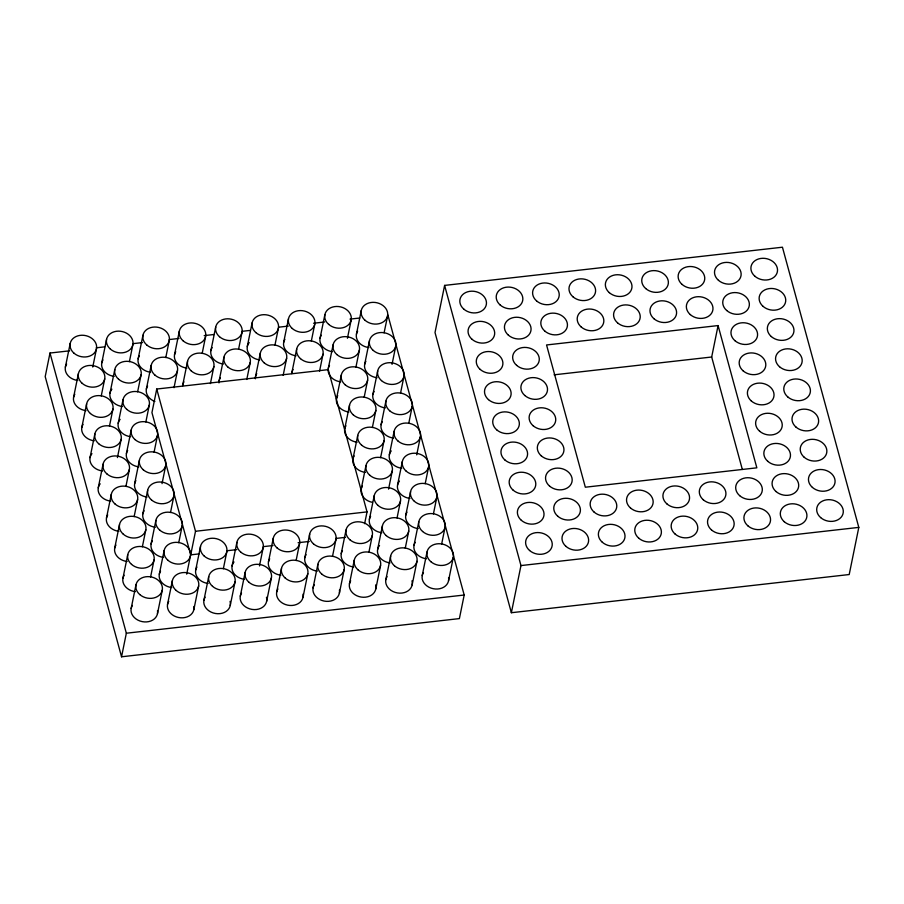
<?xml version="1.0" encoding="UTF-8"?>
<svg xmlns="http://www.w3.org/2000/svg" width="904" height="904" viewBox="0 0 904 904"><rect width="100%" height="100%" fill="white"/><g stroke="black" fill="none" stroke-linecap="round" stroke-linejoin="round"><path stroke-width="1.36" d="M69.619 350.82L49.991 353.035L45.2 376.606L121.554 656.79L459.39 618.596L464.193 595.024L387.839 314.852L384.087 332.841M65.37 367.092L70.173 343.52M73.597 397.263L78.388 373.691M92.762 367.058L96.491 348.718M81.823 427.434L86.614 403.862M101.756 362.979L106.548 339.407M101.248 395.918L104.717 378.889M90.038 457.605L94.841 434.033M109.983 393.15L114.774 369.578M109.474 426.089L112.943 409.071M98.265 487.787L103.056 464.215M129.408 361.634L132.877 344.605M118.198 423.321L123 399.749M117.43 457.571L121.159 439.242M138.142 358.865L142.934 335.294M106.491 517.958L111.282 494.386M137.634 391.805L141.103 374.776M126.424 453.492L131.216 429.92M125.916 486.431L129.385 469.413M146.358 389.036L151.16 365.465M114.706 548.129L119.509 524.557M145.86 421.976L149.318 404.958M134.651 483.674L139.442 460.102M364.628 523.676L367.035 511.89L328.265 369.646L156.742 389.036L151.951 412.608L190.71 554.853L199.083 553.903M165.794 357.521L169.263 340.492M134.142 516.613L137.611 499.584M122.933 578.3L127.724 554.728M154.087 452.147L157.545 435.129M174.517 354.752L179.32 331.18M142.866 513.845L147.668 490.273M174.02 387.692L177.478 370.663M142.369 546.784L145.827 529.755M131.159 608.471L135.95 584.899M121.554 656.79L126.345 633.218L49.991 353.035M162.042 483.629L165.771 465.3M182.744 384.923L187.535 361.351M151.092 544.016L155.883 520.444M150.595 576.955L154.053 559.926M202.18 353.407L205.637 336.378M170.528 512.5L173.986 495.471M159.319 574.187L164.11 550.615M210.903 350.639L215.694 327.067M157.477 613.68L162.279 590.109M210.406 383.578L213.864 366.561M178.755 542.671L182.212 525.642M167.534 604.358L172.336 580.786M219.13 380.81L223.921 357.238M186.71 574.153L190.439 555.813M190.71 554.853L195.513 531.269L156.742 389.036M238.566 349.294L242.023 332.265M195.693 570.074L200.496 546.502M247.289 346.526L252.08 322.954M193.863 609.567L198.654 585.995M246.781 379.465L250.25 362.447M203.92 600.245L208.711 576.673M255.504 376.697L260.307 353.125M223.356 568.729L226.814 551.7M274.94 345.181L278.409 328.152M232.079 565.961L236.882 542.389M283.664 342.413L288.466 318.841M230.249 605.454L235.04 581.882M283.167 375.352L286.636 358.334M240.306 596.131L245.097 572.56M291.89 372.584L296.693 349.012M259.471 565.927L263.2 547.598M311.326 341.068L314.795 324.05M268.465 561.847L273.257 538.275M320.05 338.299L324.852 314.728M266.623 601.341L271.426 577.769M319.553 371.239L323.01 354.221M276.68 592.018L281.483 568.447M328.276 368.47L333.067 344.899M296.116 560.503L299.586 543.485M347.441 338.265L351.17 319.937M336.503 398.653L341.294 375.081M304.851 557.734L309.643 534.162M356.436 334.186L361.227 310.614M303.009 597.228L307.812 573.656M355.927 367.126L359.397 350.108M344.718 428.824L349.52 405.252M313.066 587.905L317.869 564.333M364.662 364.368L369.453 340.785M364.154 397.308L367.623 380.279M332.502 556.389L335.972 539.372M352.944 458.995L357.735 435.423M372.877 394.539L377.68 370.968M341.226 553.621L346.029 530.049M372.38 427.479L375.838 410.45M339.395 593.114L344.187 569.543M361.171 489.166L365.962 465.594M392.053 364.323L395.782 345.995M381.104 424.71L385.895 401.139M349.452 583.803L354.244 560.231M380.595 457.65L384.064 440.621M369.386 519.337L374.188 495.765M400.54 393.195L403.998 376.166M368.888 552.276L372.346 535.258M389.33 454.881L394.121 431.31M388.562 489.132L392.291 470.792M377.612 549.508L382.403 525.936M408.755 423.366L412.224 406.337M375.781 589.001L380.573 565.429M397.545 485.052L402.348 461.481M397.048 517.992L400.506 500.974M444.61 285.404L435.016 332.548L511.37 612.72L849.206 574.537L858.8 527.394L782.446 247.21L444.61 285.404L520.964 565.576L511.37 612.72M385.838 579.69L390.63 556.118M416.721 454.848L420.45 436.508M405.772 515.223L410.563 491.652M405.263 548.163L408.732 531.145M425.208 483.708L428.666 466.679M413.998 545.406L418.789 521.823M412.156 584.888L416.959 561.316M433.434 513.879L436.892 496.861M422.213 575.577L427.016 552.005M441.649 544.05L445.118 527.032M448.542 580.775L453.333 557.203M742.331 469.447L711.685 357.012L718.081 325.576L546.558 344.966L585.329 487.211L756.84 467.82L718.081 325.576M96.253 347.814L104.672 346.853M132.707 343.689L142.516 342.582M169.15 339.565L178.958 338.458M204.191 335.61L214.011 334.503M242.046 331.327L250.453 330.378M278.488 327.214L288.308 326.095M313.541 323.248L324.751 321.982M349.984 319.123L359.803 318.016M554.107 374.821L711.685 357.012M195.513 531.269L367.035 511.89M226.972 550.751L236.735 549.643M263.222 546.649L272.985 545.553M298.094 542.705L309.247 541.451M335.734 538.456L345.497 537.349M520.964 565.576L858.8 527.394M126.345 633.218L464.193 595.024M127.125 561.497A13.413 10.758 11.5 0 1 115.938 545.078M163.5 557.384A13.413 10.758 11.5 0 1 152.313 540.965M118.899 531.315A13.413 10.758 11.5 0 1 107.712 514.907M155.285 527.213A13.413 10.758 11.5 0 1 144.098 510.794M110.672 501.144A13.413 10.758 11.5 0 1 100.163 483.798M147.058 497.03A13.413 10.758 11.5 0 1 135.871 480.623M138.832 466.859A13.413 10.758 11.5 0 1 127.645 450.441M102.457 470.973A13.413 10.758 11.5 0 1 91.937 453.627M94.231 440.802A13.413 10.758 11.5 0 1 83.044 424.383M130.617 436.688A13.413 10.758 11.5 0 1 120.096 419.343M381.804 532.705A13.413 10.758 11.5 0 1 370.617 516.286M418.179 528.591A13.413 10.758 11.5 0 1 406.992 512.172M372.278 502.33A13.413 10.758 11.5 0 1 362.391 486.115M409.964 498.42A13.413 10.758 11.5 0 1 399.444 481.075M365.352 472.363A13.413 10.758 11.5 0 1 354.165 455.944M401.738 468.249A13.413 10.758 11.5 0 1 391.229 450.904M393.511 438.078A13.413 10.758 11.5 0 1 382.324 421.659M357.125 442.192A13.413 10.758 11.5 0 1 345.949 425.773M348.91 412.009A13.413 10.758 11.5 0 1 337.723 395.602M385.296 407.896A13.413 10.758 11.5 0 1 374.109 391.488M135.34 591.668A13.413 10.758 11.5 0 1 124.153 575.249M157.522 610.584A13.413 10.758 11.5 0 1 142.143 621.613A13.413 10.758 11.5 0 1 132.38 605.42M171.726 587.555A13.413 10.758 11.5 0 1 160.539 571.136M193.908 606.471A13.413 10.758 11.5 0 1 178.529 617.5A13.413 10.758 11.5 0 1 168.765 601.307M208.112 583.442A13.413 10.758 11.5 0 1 196.925 567.023M230.079 601.386A13.413 10.758 11.5 0 1 215.502 613.5A13.413 10.758 11.5 0 1 205.14 597.194M266.465 597.273A13.413 10.758 11.5 0 1 251.888 609.386A13.413 10.758 11.5 0 1 241.526 593.08M244.487 579.328A13.413 10.758 11.5 0 1 233.978 561.983M280.873 575.215A13.413 10.758 11.5 0 1 269.686 558.796M303.055 594.131A13.413 10.758 11.5 0 1 287.675 605.16A13.413 10.758 11.5 0 1 277.912 588.967M317.259 571.102A13.413 10.758 11.5 0 1 306.072 554.683M339.441 590.018A13.413 10.758 11.5 0 1 324.061 601.047A13.413 10.758 11.5 0 1 314.287 584.865M353.645 566.989A13.413 10.758 11.5 0 1 342.458 550.57M375.612 584.933A13.413 10.758 11.5 0 1 361.035 597.047A13.413 10.758 11.5 0 1 350.673 580.752M390.019 562.876A13.413 10.758 11.5 0 1 379.51 545.53M411.987 580.82A13.413 10.758 11.5 0 1 397.421 592.934A13.413 10.758 11.5 0 1 387.059 576.639M426.405 558.762A13.413 10.758 11.5 0 1 415.218 542.355M448.587 577.679A13.413 10.758 11.5 0 1 433.208 588.707A13.413 10.758 11.5 0 1 423.445 572.526M77.778 380.46A13.413 10.758 11.5 0 1 66.602 364.041M86.004 410.631A13.413 10.758 11.5 0 1 74.817 394.212M114.164 376.346A13.413 10.758 11.5 0 1 102.977 359.928M122.39 406.517A13.413 10.758 11.5 0 1 111.881 389.172M150.55 372.233A13.413 10.758 11.5 0 1 139.363 355.814M154.867 401.466A13.413 10.758 11.5 0 1 147.589 385.985M182.608 385.974A13.413 10.758 11.5 0 1 183.964 381.872M186.936 368.12A13.413 10.758 11.5 0 1 175.749 351.701M223.311 364.007A13.413 10.758 11.5 0 1 212.124 347.588M218.983 382.9A13.413 10.758 11.5 0 1 220.35 377.759M259.697 359.894A13.413 10.758 11.5 0 1 249.188 342.548M255.357 378.787A13.413 10.758 11.5 0 1 256.736 373.646M296.083 355.781A13.413 10.758 11.5 0 1 284.896 339.362M291.755 373.634A13.413 10.758 11.5 0 1 293.111 369.533M332.457 351.667A13.413 10.758 11.5 0 1 321.27 335.248M340.684 381.838A13.413 10.758 11.5 0 1 329.497 365.419M368.843 347.554A13.413 10.758 11.5 0 1 357.656 331.135M377.07 377.725A13.413 10.758 11.5 0 1 365.883 361.317M123.317 534.207A13.413 10.758 11.5 0 0 145.555 530.806A13.413 10.758 11.5 0 0 129.136 516.455A13.413 10.758 11.5 0 0 123.317 534.207M159.692 530.094A13.413 10.758 11.5 0 0 181.941 526.693A13.413 10.758 11.5 0 0 165.511 512.342A13.413 10.758 11.5 0 0 159.692 530.094M115.09 504.036A13.413 10.758 11.5 0 0 137.34 500.624A13.413 10.758 11.5 0 0 120.91 486.284A13.413 10.758 11.5 0 0 115.09 504.036M151.476 499.923A13.413 10.758 11.5 0 0 173.715 496.511A13.413 10.758 11.5 0 0 157.296 482.171A13.413 10.758 11.5 0 0 151.476 499.923M106.864 473.865A13.413 10.758 11.5 0 0 129.114 470.453A13.413 10.758 11.5 0 0 112.684 456.113A13.413 10.758 11.5 0 0 106.864 473.865M143.25 469.752A13.413 10.758 11.5 0 0 165.5 466.34A13.413 10.758 11.5 0 0 149.07 452A13.413 10.758 11.5 0 0 143.25 469.752M135.024 439.581A13.413 10.758 11.5 0 0 157.273 436.169A13.413 10.758 11.5 0 0 140.843 421.829A13.413 10.758 11.5 0 0 135.024 439.581M98.649 443.694A13.413 10.758 11.5 0 0 120.887 440.282A13.413 10.758 11.5 0 0 104.468 425.942A13.413 10.758 11.5 0 0 98.649 443.694M90.423 413.512A13.413 10.758 11.5 0 0 112.672 410.111A13.413 10.758 11.5 0 0 96.242 395.771A13.413 10.758 11.5 0 0 90.423 413.512M126.809 409.399A13.413 10.758 11.5 0 0 149.047 405.998A13.413 10.758 11.5 0 0 132.628 391.658A13.413 10.758 11.5 0 0 126.809 409.399M377.996 505.415A13.413 10.758 11.5 0 0 400.235 502.014A13.413 10.758 11.5 0 0 383.816 487.674A13.413 10.758 11.5 0 0 377.996 505.415M414.371 501.313A13.413 10.758 11.5 0 0 436.621 497.901A13.413 10.758 11.5 0 0 420.19 483.561A13.413 10.758 11.5 0 0 414.371 501.313M369.77 475.244A13.413 10.758 11.5 0 0 392.02 471.843A13.413 10.758 11.5 0 0 375.589 457.503A13.413 10.758 11.5 0 0 369.77 475.244M406.156 471.131A13.413 10.758 11.5 0 0 428.394 467.73A13.413 10.758 11.5 0 0 411.975 453.39A13.413 10.758 11.5 0 0 406.156 471.131M361.543 445.073A13.413 10.758 11.5 0 0 383.793 441.672A13.413 10.758 11.5 0 0 367.363 427.332A13.413 10.758 11.5 0 0 361.543 445.073M397.929 440.96A13.413 10.758 11.5 0 0 420.179 437.559A13.413 10.758 11.5 0 0 403.749 423.219A13.413 10.758 11.5 0 0 397.929 440.96M389.703 410.789A13.413 10.758 11.5 0 0 411.953 407.388A13.413 10.758 11.5 0 0 395.523 393.037A13.413 10.758 11.5 0 0 389.703 410.789M353.328 414.902A13.413 10.758 11.5 0 0 375.567 411.489A13.413 10.758 11.5 0 0 359.148 397.15A13.413 10.758 11.5 0 0 353.328 414.902M345.102 384.731A13.413 10.758 11.5 0 0 367.352 381.318A13.413 10.758 11.5 0 0 350.921 366.979A13.413 10.758 11.5 0 0 345.102 384.731M381.488 380.618A13.413 10.758 11.5 0 0 403.726 377.205A13.413 10.758 11.5 0 0 387.307 362.866A13.413 10.758 11.5 0 0 381.488 380.618M131.532 564.378A13.413 10.758 11.5 0 0 153.782 560.977A13.413 10.758 11.5 0 0 137.351 546.637A13.413 10.758 11.5 0 0 131.532 564.378M139.758 594.549A13.413 10.758 11.5 0 0 162.008 591.148A13.413 10.758 11.5 0 0 145.578 576.808A13.413 10.758 11.5 0 0 139.758 594.549M167.918 560.265A13.413 10.758 11.5 0 0 190.168 556.864A13.413 10.758 11.5 0 0 173.737 542.524A13.413 10.758 11.5 0 0 167.918 560.265M176.144 590.436A13.413 10.758 11.5 0 0 198.383 587.035A13.413 10.758 11.5 0 0 181.964 572.695A13.413 10.758 11.5 0 0 176.144 590.436M204.304 556.152A13.413 10.758 11.5 0 0 226.542 552.751A13.413 10.758 11.5 0 0 210.123 538.411A13.413 10.758 11.5 0 0 204.304 556.152M212.519 586.323A13.413 10.758 11.5 0 0 234.769 582.922A13.413 10.758 11.5 0 0 218.339 568.582A13.413 10.758 11.5 0 0 212.519 586.323M248.905 582.221A13.413 10.758 11.5 0 0 271.155 578.809A13.413 10.758 11.5 0 0 254.725 564.469A13.413 10.758 11.5 0 0 248.905 582.221M240.679 552.039A13.413 10.758 11.5 0 0 262.928 548.638A13.413 10.758 11.5 0 0 246.498 534.298A13.413 10.758 11.5 0 0 240.679 552.039M277.065 547.926A13.413 10.758 11.5 0 0 299.314 544.524A13.413 10.758 11.5 0 0 282.884 530.185A13.413 10.758 11.5 0 0 277.065 547.926M285.291 578.108A13.413 10.758 11.5 0 0 307.541 574.695A13.413 10.758 11.5 0 0 291.111 560.356A13.413 10.758 11.5 0 0 285.291 578.108M313.451 543.812A13.413 10.758 11.5 0 0 335.7 540.411A13.413 10.758 11.5 0 0 319.27 526.072A13.413 10.758 11.5 0 0 313.451 543.812M321.677 573.995A13.413 10.758 11.5 0 0 343.916 570.582A13.413 10.758 11.5 0 0 327.485 556.242A13.413 10.758 11.5 0 0 321.677 573.995M349.837 539.711A13.413 10.758 11.5 0 0 372.075 536.298A13.413 10.758 11.5 0 0 355.656 521.958A13.413 10.758 11.5 0 0 349.837 539.711M358.052 569.882A13.413 10.758 11.5 0 0 380.301 566.469A13.413 10.758 11.5 0 0 363.871 552.129A13.413 10.758 11.5 0 0 358.052 569.882M386.211 535.597A13.413 10.758 11.5 0 0 408.461 532.185A13.413 10.758 11.5 0 0 392.031 517.845A13.413 10.758 11.5 0 0 386.211 535.597M394.438 565.768A13.413 10.758 11.5 0 0 416.687 562.356A13.413 10.758 11.5 0 0 400.257 548.016A13.413 10.758 11.5 0 0 394.438 565.768M422.597 531.484A13.413 10.758 11.5 0 0 444.847 528.072A13.413 10.758 11.5 0 0 428.417 513.732A13.413 10.758 11.5 0 0 422.597 531.484M430.824 561.655A13.413 10.758 11.5 0 0 453.062 558.243A13.413 10.758 11.5 0 0 436.643 543.903A13.413 10.758 11.5 0 0 430.824 561.655M73.981 353.17A13.413 10.758 11.5 0 0 96.219 349.769A13.413 10.758 11.5 0 0 79.801 335.418A13.413 10.758 11.5 0 0 73.981 353.17M82.196 383.341A13.413 10.758 11.5 0 0 104.446 379.94A13.413 10.758 11.5 0 0 88.016 365.6A13.413 10.758 11.5 0 0 82.196 383.341M110.356 349.057A13.413 10.758 11.5 0 0 132.605 345.656A13.413 10.758 11.5 0 0 116.175 331.316A13.413 10.758 11.5 0 0 110.356 349.057M118.582 379.228A13.413 10.758 11.5 0 0 140.832 375.827A13.413 10.758 11.5 0 0 124.402 361.487A13.413 10.758 11.5 0 0 118.582 379.228M146.742 344.944A13.413 10.758 11.5 0 0 168.992 341.542A13.413 10.758 11.5 0 0 152.561 327.203A13.413 10.758 11.5 0 0 146.742 344.944M154.968 375.115A13.413 10.758 11.5 0 0 177.207 371.713A13.413 10.758 11.5 0 0 160.788 357.374A13.413 10.758 11.5 0 0 154.968 375.115M191.343 371.002A13.413 10.758 11.5 0 0 213.593 367.6A13.413 10.758 11.5 0 0 197.162 353.261A13.413 10.758 11.5 0 0 191.343 371.002M183.128 340.831A13.413 10.758 11.5 0 0 205.366 337.429A13.413 10.758 11.5 0 0 188.947 323.09A13.413 10.758 11.5 0 0 183.128 340.831M219.502 336.717A13.413 10.758 11.5 0 0 241.752 333.316A13.413 10.758 11.5 0 0 225.322 318.976A13.413 10.758 11.5 0 0 219.502 336.717M227.729 366.888A13.413 10.758 11.5 0 0 249.979 363.487A13.413 10.758 11.5 0 0 233.548 349.147A13.413 10.758 11.5 0 0 227.729 366.888M255.888 332.604A13.413 10.758 11.5 0 0 278.138 329.203A13.413 10.758 11.5 0 0 261.708 314.863A13.413 10.758 11.5 0 0 255.888 332.604M264.115 362.786A13.413 10.758 11.5 0 0 286.353 359.374A13.413 10.758 11.5 0 0 269.934 345.034A13.413 10.758 11.5 0 0 264.115 362.786M292.274 328.491A13.413 10.758 11.5 0 0 314.524 325.09A13.413 10.758 11.5 0 0 298.094 310.75A13.413 10.758 11.5 0 0 292.274 328.491M300.501 358.673A13.413 10.758 11.5 0 0 322.739 355.261A13.413 10.758 11.5 0 0 306.309 340.921A13.413 10.758 11.5 0 0 300.501 358.673M328.661 324.378A13.413 10.758 11.5 0 0 350.899 320.976A13.413 10.758 11.5 0 0 334.469 306.637A13.413 10.758 11.5 0 0 328.661 324.378M336.876 354.56A13.413 10.758 11.5 0 0 359.125 351.147A13.413 10.758 11.5 0 0 342.695 336.808A13.413 10.758 11.5 0 0 336.876 354.56M365.035 320.276A13.413 10.758 11.5 0 0 387.285 316.863A13.413 10.758 11.5 0 0 370.855 302.524A13.413 10.758 11.5 0 0 365.035 320.276M373.262 350.447A13.413 10.758 11.5 0 0 395.511 347.034A13.413 10.758 11.5 0 0 379.081 332.695A13.413 10.758 11.5 0 0 373.262 350.447M767.812 461.356A13.413 10.758 11.5 0 0 790.051 457.955A13.413 10.758 11.5 0 0 773.621 443.604A13.413 10.758 11.5 0 0 767.812 461.356M804.187 457.243A13.413 10.758 11.5 0 0 826.437 453.842A13.413 10.758 11.5 0 0 810.007 439.491A13.413 10.758 11.5 0 0 804.187 457.243M759.586 431.185A13.413 10.758 11.5 0 0 781.824 427.773A13.413 10.758 11.5 0 0 765.405 413.433A13.413 10.758 11.5 0 0 759.586 431.185M795.972 427.072A13.413 10.758 11.5 0 0 818.21 423.66A13.413 10.758 11.5 0 0 801.78 409.32A13.413 10.758 11.5 0 0 795.972 427.072M751.36 401.014A13.413 10.758 11.5 0 0 773.609 397.602A13.413 10.758 11.5 0 0 757.179 383.262A13.413 10.758 11.5 0 0 751.36 401.014M787.746 396.901A13.413 10.758 11.5 0 0 809.995 393.489A13.413 10.758 11.5 0 0 793.565 379.149A13.413 10.758 11.5 0 0 787.746 396.901M779.519 366.73A13.413 10.758 11.5 0 0 801.769 363.318A13.413 10.758 11.5 0 0 785.339 348.978A13.413 10.758 11.5 0 0 779.519 366.73M743.133 370.843A13.413 10.758 11.5 0 0 765.383 367.431A13.413 10.758 11.5 0 0 748.953 353.091A13.413 10.758 11.5 0 0 743.133 370.843M734.918 340.661A13.413 10.758 11.5 0 0 757.156 337.26A13.413 10.758 11.5 0 0 740.738 322.92A13.413 10.758 11.5 0 0 734.918 340.661M771.293 336.548A13.413 10.758 11.5 0 0 793.542 333.147A13.413 10.758 11.5 0 0 777.112 318.807A13.413 10.758 11.5 0 0 771.293 336.548M463.786 309.111A13.413 10.758 11.5 0 0 486.036 305.699A13.413 10.758 11.5 0 0 469.605 291.359A13.413 10.758 11.5 0 0 463.786 309.111M472.012 339.282A13.413 10.758 11.5 0 0 494.262 335.87A13.413 10.758 11.5 0 0 477.832 321.53A13.413 10.758 11.5 0 0 472.012 339.282M500.172 304.998A13.413 10.758 11.5 0 0 522.422 301.586A13.413 10.758 11.5 0 0 505.991 287.246A13.413 10.758 11.5 0 0 500.172 304.998M508.398 335.169A13.413 10.758 11.5 0 0 530.648 331.757A13.413 10.758 11.5 0 0 514.218 317.417A13.413 10.758 11.5 0 0 508.398 335.169M536.558 300.885A13.413 10.758 11.5 0 0 558.808 297.472A13.413 10.758 11.5 0 0 542.377 283.133A13.413 10.758 11.5 0 0 536.558 300.885M544.784 331.056A13.413 10.758 11.5 0 0 567.023 327.643A13.413 10.758 11.5 0 0 550.592 313.304A13.413 10.758 11.5 0 0 544.784 331.056M581.159 326.943A13.413 10.758 11.5 0 0 603.409 323.542A13.413 10.758 11.5 0 0 586.978 309.191A13.413 10.758 11.5 0 0 581.159 326.943M572.944 296.772A13.413 10.758 11.5 0 0 595.182 293.359A13.413 10.758 11.5 0 0 578.763 279.02A13.413 10.758 11.5 0 0 572.944 296.772M609.319 292.659A13.413 10.758 11.5 0 0 631.568 289.246A13.413 10.758 11.5 0 0 615.138 274.906A13.413 10.758 11.5 0 0 609.319 292.659M617.545 322.83A13.413 10.758 11.5 0 0 639.795 319.428A13.413 10.758 11.5 0 0 623.364 305.077A13.413 10.758 11.5 0 0 617.545 322.83M645.705 288.545A13.413 10.758 11.5 0 0 667.954 285.133A13.413 10.758 11.5 0 0 651.524 270.793A13.413 10.758 11.5 0 0 645.705 288.545M653.931 318.716A13.413 10.758 11.5 0 0 676.169 315.315A13.413 10.758 11.5 0 0 659.75 300.976A13.413 10.758 11.5 0 0 653.931 318.716M682.091 284.432A13.413 10.758 11.5 0 0 704.329 281.031A13.413 10.758 11.5 0 0 687.91 266.68A13.413 10.758 11.5 0 0 682.091 284.432M690.306 314.603A13.413 10.758 11.5 0 0 712.555 311.202A13.413 10.758 11.5 0 0 696.125 296.862A13.413 10.758 11.5 0 0 690.306 314.603M718.465 280.319A13.413 10.758 11.5 0 0 740.715 276.918A13.413 10.758 11.5 0 0 724.285 262.567A13.413 10.758 11.5 0 0 718.465 280.319M726.692 310.49A13.413 10.758 11.5 0 0 748.941 307.089A13.413 10.758 11.5 0 0 732.511 292.749A13.413 10.758 11.5 0 0 726.692 310.49M754.851 276.206A13.413 10.758 11.5 0 0 777.101 272.805A13.413 10.758 11.5 0 0 760.671 258.465A13.413 10.758 11.5 0 0 754.851 276.206M763.078 306.377A13.413 10.758 11.5 0 0 785.316 302.976A13.413 10.758 11.5 0 0 768.897 288.636A13.413 10.758 11.5 0 0 763.078 306.377M820.64 517.585A13.413 10.758 11.5 0 0 842.878 514.184A13.413 10.758 11.5 0 0 826.448 499.844A13.413 10.758 11.5 0 0 820.64 517.585M812.413 487.414A13.413 10.758 11.5 0 0 834.663 484.013A13.413 10.758 11.5 0 0 818.233 469.673A13.413 10.758 11.5 0 0 812.413 487.414M784.254 521.698A13.413 10.758 11.5 0 0 806.504 518.297A13.413 10.758 11.5 0 0 790.073 503.957A13.413 10.758 11.5 0 0 784.254 521.698M776.027 491.527A13.413 10.758 11.5 0 0 798.277 488.126A13.413 10.758 11.5 0 0 781.847 473.786A13.413 10.758 11.5 0 0 776.027 491.527M747.868 525.812A13.413 10.758 11.5 0 0 770.118 522.41A13.413 10.758 11.5 0 0 753.687 508.071A13.413 10.758 11.5 0 0 747.868 525.812M739.641 495.641A13.413 10.758 11.5 0 0 761.891 492.239A13.413 10.758 11.5 0 0 745.461 477.9A13.413 10.758 11.5 0 0 739.641 495.641M711.482 529.925A13.413 10.758 11.5 0 0 733.732 526.523A13.413 10.758 11.5 0 0 717.301 512.184A13.413 10.758 11.5 0 0 711.482 529.925M703.267 499.754A13.413 10.758 11.5 0 0 725.505 496.352A13.413 10.758 11.5 0 0 709.086 482.001A13.413 10.758 11.5 0 0 703.267 499.754M675.107 534.038A13.413 10.758 11.5 0 0 697.346 530.637A13.413 10.758 11.5 0 0 680.927 516.297A13.413 10.758 11.5 0 0 675.107 534.038M666.881 503.867A13.413 10.758 11.5 0 0 689.13 500.466A13.413 10.758 11.5 0 0 672.7 486.115A13.413 10.758 11.5 0 0 666.881 503.867M630.495 507.98A13.413 10.758 11.5 0 0 652.744 504.568A13.413 10.758 11.5 0 0 636.314 490.228A13.413 10.758 11.5 0 0 630.495 507.98M638.721 538.151A13.413 10.758 11.5 0 0 660.971 534.75A13.413 10.758 11.5 0 0 644.541 520.41A13.413 10.758 11.5 0 0 638.721 538.151M602.335 542.264A13.413 10.758 11.5 0 0 624.585 538.863A13.413 10.758 11.5 0 0 608.155 524.512A13.413 10.758 11.5 0 0 602.335 542.264M594.12 512.093A13.413 10.758 11.5 0 0 616.359 508.681A13.413 10.758 11.5 0 0 599.94 494.341A13.413 10.758 11.5 0 0 594.12 512.093M565.961 546.378A13.413 10.758 11.5 0 0 588.199 542.976A13.413 10.758 11.5 0 0 571.78 528.625A13.413 10.758 11.5 0 0 565.961 546.378M557.734 516.207A13.413 10.758 11.5 0 0 579.984 512.794A13.413 10.758 11.5 0 0 563.554 498.454A13.413 10.758 11.5 0 0 557.734 516.207M529.574 550.491A13.413 10.758 11.5 0 0 551.824 547.078A13.413 10.758 11.5 0 0 535.394 532.738A13.413 10.758 11.5 0 0 529.574 550.491M521.348 520.32A13.413 10.758 11.5 0 0 543.598 516.907A13.413 10.758 11.5 0 0 527.168 502.567A13.413 10.758 11.5 0 0 521.348 520.32M516.625 365.34A13.413 10.758 11.5 0 0 538.863 361.939A13.413 10.758 11.5 0 0 522.433 347.588A13.413 10.758 11.5 0 0 516.625 365.34M480.239 369.453A13.413 10.758 11.5 0 0 502.477 366.041A13.413 10.758 11.5 0 0 486.058 351.701A13.413 10.758 11.5 0 0 480.239 369.453M488.465 399.624A13.413 10.758 11.5 0 0 510.703 396.223A13.413 10.758 11.5 0 0 494.273 381.883A13.413 10.758 11.5 0 0 488.465 399.624M524.84 395.511A13.413 10.758 11.5 0 0 547.089 392.11A13.413 10.758 11.5 0 0 530.659 377.77A13.413 10.758 11.5 0 0 524.84 395.511M533.066 425.682A13.413 10.758 11.5 0 0 555.316 422.281A13.413 10.758 11.5 0 0 538.886 407.941A13.413 10.758 11.5 0 0 533.066 425.682M496.68 429.796A13.413 10.758 11.5 0 0 518.93 426.394A13.413 10.758 11.5 0 0 502.5 412.054A13.413 10.758 11.5 0 0 496.68 429.796M541.293 455.865A13.413 10.758 11.5 0 0 563.531 452.452A13.413 10.758 11.5 0 0 547.101 438.112A13.413 10.758 11.5 0 0 541.293 455.865M504.907 459.966A13.413 10.758 11.5 0 0 527.156 456.565A13.413 10.758 11.5 0 0 510.726 442.226A13.413 10.758 11.5 0 0 504.907 459.966M549.508 486.036A13.413 10.758 11.5 0 0 571.757 482.623A13.413 10.758 11.5 0 0 555.327 468.283A13.413 10.758 11.5 0 0 549.508 486.036M513.133 490.149A13.413 10.758 11.5 0 0 535.371 486.736A13.413 10.758 11.5 0 0 518.941 472.396A13.413 10.758 11.5 0 0 513.133 490.149"/></g></svg>
